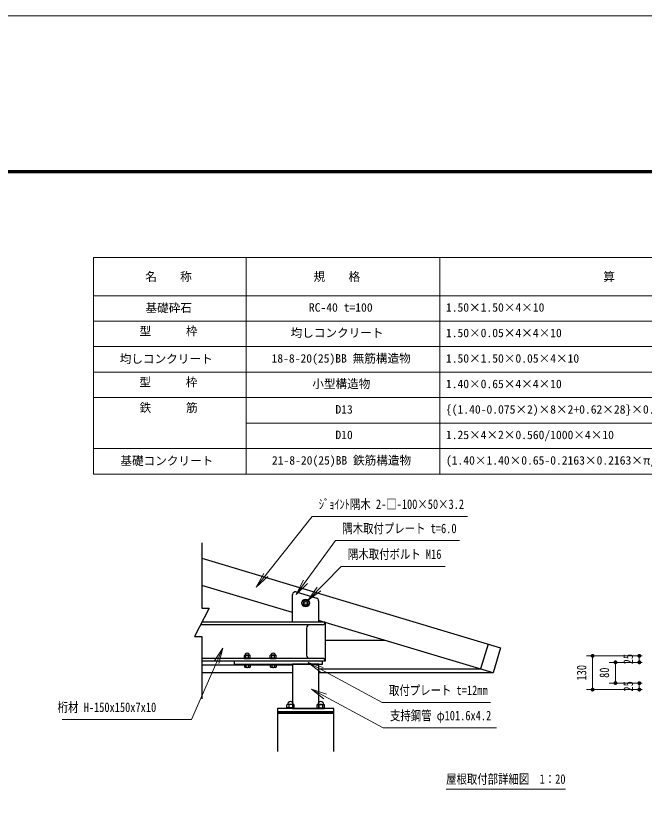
# Model space of a CAD drawing. Units: millimetres at full size, sheet at 1:40, with parts at other scales. Extents: x -800 to 17600, y -600 to 12480.
# Drawn here: x 8311 to 13150, y 6408 to 12480 of the extents above; entities that cross this region are included whole.
import ezdxf
from ezdxf.enums import TextEntityAlignment as Align

# ---------------------------------------------------------------- set-up
doc = ezdxf.new("R2010")
doc.units = ezdxf.units.MM
doc.header["$LTSCALE"] = 40
for name, color, linetype, lineweight in [('0_8', 7, 'Continuous', 13), ('D-STR-DIM\u3000寸法線、寸法値', 7, 'Continuous', 13), ('D-STR-HTXT\u3000旗上げ', 7, 'Continuous', 13), ('D-STR-TXT\u3000文字列', 7, 'Continuous', 13), ('D-STR\u3000構造物外形線', 1, 'Continuous', 25), ('D-TTL', 7, 'Continuous', 70), ('V-nasSTD', 5, 'Continuous', 13)]:
    doc.layers.add(name, color=color, linetype=linetype, lineweight=lineweight)
doc.styles.add('ＭＳ ゴシック', font='')
doc.styles.get('ＭＳ ゴシック').set_extended_font_data('MS Gothic')

# ---------------------------------------------------------------- blocks, each defined once
blk = doc.blocks.new('open_arrow')
at = {"color": 0, "linetype": 'Continuous', "lineweight": -2}
blk.add_lwpolyline([(7.5, 1.25), (0, 0), (7.5, -1.25)], dxfattribs=at)
blk = doc.blocks.new('filled_dot')
at = {"color": 0, "linetype": 'Continuous', "lineweight": -2, "const_width": 1.25}
blk.add_lwpolyline([(-0.625, 0, 1), (0.625, 0, 1)], format="xyb", close=True, dxfattribs=at)

msp = doc.modelspace()

# ---------------------------------------------------------------- linework, layer by layer
at = {"layer": '0_8'}
for p, q in [((8910.78, 10618.18), (8910.78, 8950.42)), ((8910.78, 10618.18), (15681.32, 10618.18)), ((10084.59, 10618.18), (10084.59, 8950.42)), ((11576.97, 10618.18), (11576.97, 8950.42)), ((8910.78, 10324.4), (15681.32, 10324.4)), ((8910.78, 10128.12), (15681.32, 10128.12)), ((8910.78, 9931.84), (15681.32, 9931.84)), ((8910.78, 9735.55), (15681.32, 9735.55)), ((8910.78, 9539.27), (15681.32, 9539.27)), ((10084.59, 9342.98), (15681.32, 9342.98)), ((8910.78, 9146.7), (15681.32, 9146.7)), ((8910.78, 8950.42), (15681.32, 8950.42))]:
    msp.add_line(p, q, dxfattribs=at)
at = {"layer": 'D-STR-DIM\u3000寸法線、寸法値'}
for p, q in [((13134.48, 7550.67), (12704.54, 7550.67)), ((12752.54, 7550.67), (12752.54, 7290.67)), ((13134.48, 7550.67), (13063.86, 7550.67)), ((13111.86, 7550.67), (13111.86, 7500.67)), ((13134.48, 7500.67), (12880.02, 7500.67)), ((12928.02, 7500.67), (12928.02, 7340.67)), ((13134.48, 7500.67), (13063.86, 7500.67)), ((13134.48, 7290.67), (12704.54, 7290.67)), ((13134.48, 7340.67), (12880.02, 7340.67)), ((13134.48, 7340.67), (13063.86, 7340.67)), ((13134.48, 7290.67), (13063.86, 7290.67)), ((13111.86, 7340.67), (13111.86, 7290.67))]:
    msp.add_line(p, q, dxfattribs=at)
at = {"layer": 'D-STR-HTXT\u3000旗上げ'}
for points in [[(10162, 8079.25), (10592.56, 8624.44), (10608.56, 8624.44), (11788.94, 8624.44), (11332.04, 8624.44)], [(10470.29, 8024.25), (10773.96, 8437.87), (10789.96, 8437.87), (11728.73, 8437.87), (11355.88, 8437.87)], [(10562.79, 7979.99), (10817.19, 8239.79), (10833.19, 8239.79), (11616.03, 8239.79), (11294.27, 8239.79)], [(9904.49, 7610.75), (9665, 7060.51), (9649, 7060.51), (8669.16, 7060.51), (9159.08, 7060.51)], [(10562.33, 7499.79), (11133.15, 7191.3), (11149.15, 7191.3), (11967.02, 7191.3), (11638.67, 7191.3)], [(10587.87, 7295.38), (11140.68, 6996.68), (11156.68, 6996.68), (12012.4, 6996.68), (11670.76, 6996.68)]]:
    msp.add_lwpolyline(points, dxfattribs=at)
at = {"layer": 'D-STR-TXT\u3000文字列'}
msp.add_line((11624.16, 6523.38), (12544.16, 6523.38), dxfattribs=at)
at = {"layer": 'D-STR\u3000構造物外形線'}
for p, q in [((10442.95, 7883.43), (9742.95, 8093.43)), ((10442.95, 7810.67), (10442.95, 8023.59)), ((10468.7, 8042.75), (10628.7, 7994.75)), ((10542.95, 7979.77), (10523.95, 7968.8)), ((10523.95, 7968.8), (10523.95, 7946.86)), ((10561.95, 7968.8), (10542.95, 7979.77)), ((10561.95, 7946.86), (10561.95, 7968.8)), ((10642.95, 7975.59), (10642.95, 7810.67)), ((10523.95, 7946.86), (10542.95, 7935.89)), ((10542.95, 7935.89), (10561.95, 7946.86)), ((10672.95, 7790.67), (9734.55, 7790.67)), ((10692.95, 7810.67), (9742.95, 7810.67)), ((10692.95, 7810.67), (10692.95, 7510.67)), ((10549.95, 7764.67), (10549.95, 7556.67)), ((11155.37, 7669.71), (10692.95, 7669.71)), ((11851.39, 7669.71), (11851.39, 7669.71)), ((11947.17, 7640.97), (11889.7, 7449.41)), ((10672.95, 7530.67), (9742.95, 7530.67)), ((10068.88, 7535.32), (10068.88, 7530.67)), ((10068.88, 7535.32), (10116.88, 7535.32)), ((10068.88, 7530.67), (10116.88, 7530.67)), ((10073.53, 7554.82), (10070.98, 7553.32)), ((10070.98, 7535.32), (10070.98, 7553.32)), ((10076.53, 7555.27), (10073.53, 7554.82)), ((10079.38, 7554.82), (10076.53, 7555.27)), ((10109.38, 7555.27), (10076.53, 7555.27)), ((10081.93, 7553.32), (10079.38, 7554.82)), ((10081.93, 7553.32), (10083.88, 7553.92)), ((10081.93, 7535.32), (10081.93, 7553.32)), ((10083.88, 7553.92), (10086.88, 7554.67)), ((10086.88, 7554.67), (10089.88, 7555.12)), ((10089.88, 7555.12), (10092.88, 7555.27)), ((10092.88, 7555.27), (10096.03, 7555.12)), ((10096.03, 7555.12), (10099.03, 7554.67)), ((10099.03, 7554.67), (10102.03, 7553.92)), ((10102.03, 7553.92), (10103.83, 7553.32)), ((10103.83, 7553.32), (10106.38, 7554.82)), ((10103.83, 7535.32), (10103.83, 7553.32)), ((10106.38, 7554.82), (10109.38, 7555.27)), ((10109.38, 7555.27), (10112.23, 7554.82)), ((10112.23, 7554.82), (10114.78, 7553.32)), ((10114.78, 7535.32), (10114.78, 7553.32)), ((10116.88, 7535.32), (10116.88, 7530.67)), ((10268.88, 7535.32), (10268.88, 7530.67)), ((10268.88, 7535.32), (10316.88, 7535.32)), ((10268.88, 7530.67), (10316.88, 7530.67)), ((10273.53, 7554.82), (10270.98, 7553.32)), ((10270.98, 7535.32), (10270.98, 7553.32)), ((10276.53, 7555.27), (10273.53, 7554.82)), ((10279.38, 7554.82), (10276.53, 7555.27)), ((10309.38, 7555.27), (10276.53, 7555.27)), ((10281.93, 7553.32), (10279.38, 7554.82)), ((10281.93, 7553.32), (10283.88, 7553.92)), ((10281.93, 7535.32), (10281.93, 7553.32)), ((10283.88, 7553.92), (10286.88, 7554.67)), ((10286.88, 7554.67), (10289.88, 7555.12)), ((10289.88, 7555.12), (10292.88, 7555.27)), ((10292.88, 7555.27), (10296.03, 7555.12)), ((10296.03, 7555.12), (10299.03, 7554.67)), ((10299.03, 7554.67), (10302.03, 7553.92)), ((10302.03, 7553.92), (10303.83, 7553.32)), ((10303.83, 7553.32), (10306.38, 7554.82)), ((10303.83, 7535.32), (10303.83, 7553.32)), ((10306.38, 7554.82), (10309.38, 7555.27)), ((10309.38, 7555.27), (10312.23, 7554.82)), ((10312.23, 7554.82), (10314.78, 7553.32)), ((10314.78, 7535.32), (10314.78, 7553.32)), ((10316.88, 7535.32), (10316.88, 7530.67)), ((10692.95, 7510.67), (9742.95, 7510.67)), ((10441.35, 7478.14), (9742.95, 7478.14)), ((10068.88, 7482.02), (10068.88, 7486.67)), ((10068.88, 7486.67), (10116.88, 7486.67)), ((10068.88, 7482.02), (10116.88, 7482.02)), ((10070.98, 7482.02), (10070.98, 7464.02)), ((10081.93, 7482.02), (10081.93, 7464.02)), ((10103.83, 7482.02), (10103.83, 7464.02)), ((10114.78, 7482.02), (10114.78, 7464.02)), ((10116.88, 7482.02), (10116.88, 7486.67)), ((10268.88, 7482.02), (10268.88, 7486.67)), ((10268.88, 7486.67), (10316.88, 7486.67)), ((10268.88, 7482.02), (10316.88, 7482.02)), ((10270.98, 7482.02), (10270.98, 7464.02)), ((10281.93, 7482.02), (10281.93, 7464.02)), ((10303.83, 7482.02), (10303.83, 7464.02)), ((10314.78, 7482.02), (10314.78, 7464.02)), ((10316.88, 7482.02), (10316.88, 7486.67)), ((11793.92, 7478.14), (11793.92, 7478.14)), ((10441.35, 7420.67), (9742.95, 7420.67)), ((10073.53, 7462.52), (10070.98, 7464.02)), ((10076.53, 7462.07), (10073.53, 7462.52)), ((10079.38, 7462.52), (10076.53, 7462.07)), ((10109.38, 7462.07), (10076.53, 7462.07)), ((10081.93, 7464.02), (10079.38, 7462.52)), ((10081.93, 7464.02), (10083.88, 7463.42)), ((10083.88, 7463.42), (10086.88, 7462.67)), ((10086.88, 7462.67), (10089.88, 7462.22)), ((10089.88, 7462.22), (10092.88, 7462.07)), ((10092.88, 7462.07), (10096.03, 7462.22)), ((10096.03, 7462.22), (10099.03, 7462.67)), ((10099.03, 7462.67), (10102.03, 7463.42)), ((10102.03, 7463.42), (10103.83, 7464.02)), ((10103.83, 7464.02), (10106.38, 7462.52)), ((10106.38, 7462.52), (10109.38, 7462.07)), ((10109.38, 7462.07), (10112.23, 7462.52)), ((10112.23, 7462.52), (10114.78, 7464.02)), ((10273.53, 7462.52), (10270.98, 7464.02)), ((10276.53, 7462.07), (10273.53, 7462.52)), ((10279.38, 7462.52), (10276.53, 7462.07)), ((10309.38, 7462.07), (10276.53, 7462.07)), ((10281.93, 7464.02), (10279.38, 7462.52)), ((10281.93, 7464.02), (10283.88, 7463.42)), ((10283.88, 7463.42), (10286.88, 7462.67)), ((10286.88, 7462.67), (10289.88, 7462.22)), ((10289.88, 7462.22), (10292.88, 7462.07)), ((10292.88, 7462.07), (10296.03, 7462.22)), ((10296.03, 7462.22), (10299.03, 7462.67)), ((10299.03, 7462.67), (10302.03, 7463.42)), ((10302.03, 7463.42), (10303.83, 7464.02)), ((10303.83, 7464.02), (10306.38, 7462.52)), ((10306.38, 7462.52), (10309.38, 7462.07)), ((10309.38, 7462.07), (10312.23, 7462.52)), ((10312.23, 7462.52), (10314.78, 7464.02)), ((10644.55, 7449.41), (11889.7, 7449.41)), ((11985.48, 7420.67), (10644.55, 7420.67)), ((10402.66, 7176.67), (10398.95, 7174.53)), ((10398.95, 7152.81), (10398.95, 7174.53)), ((10450.64, 7176.67), (10402.66, 7176.67)), ((10412.8, 7174.53), (10412.8, 7152.81)), ((10440.5, 7174.53), (10440.5, 7152.81)), ((10450.64, 7176.67), (10454.35, 7174.53)), ((10454.35, 7152.81), (10454.35, 7174.53)), ((10635.26, 7176.67), (10631.55, 7174.53)), ((10631.55, 7152.81), (10631.55, 7174.53)), ((10635.26, 7176.67), (10683.24, 7176.67)), ((10645.4, 7174.53), (10645.4, 7152.81)), ((10673.1, 7174.53), (10673.1, 7152.81)), ((10683.24, 7176.67), (10686.95, 7174.53)), ((10686.95, 7152.81), (10686.95, 7174.53)), ((10396.65, 7144.67), (10396.65, 7150.67)), ((10456.65, 7150.67), (10396.65, 7150.67)), ((10456.65, 7144.67), (10396.65, 7144.67)), ((10402.66, 7150.67), (10398.95, 7152.81)), ((10450.64, 7150.67), (10454.35, 7152.81)), ((10456.65, 7144.67), (10456.65, 7150.67)), ((10629.25, 7144.67), (10629.25, 7150.67)), ((10629.25, 7150.67), (10689.25, 7150.67)), ((10629.25, 7144.67), (10689.25, 7144.67)), ((10635.26, 7150.67), (10631.55, 7152.81)), ((10683.24, 7150.67), (10686.95, 7152.81)), ((10689.25, 7144.67), (10689.25, 7150.67))]:
    msp.add_line(p, q, dxfattribs=at)
for points in [[(9742.95, 8420.67), (9742.95, 7919.06), (9801.32, 7919.06), (9687.07, 7699.37), (9742.95, 7699.37), (9742.95, 7220.67)], [(9742.95, 8302.24), (12042.95, 7612.24), (11985.48, 7420.67), (10642.95, 7823.43)], [(9992.95, 7510.67), (9992.95, 7486.67), (10672.95, 7486.67), (10672.95, 7510.67)], [(10759.25, 6814.15), (10759.25, 7120.67), (10326.65, 7120.67), (10326.65, 6814.15)]]:
    msp.add_lwpolyline(points, dxfattribs=at)
for points in [[(10441.35, 7144.67), (10644.55, 7144.67), (10644.55, 7486.67), (10441.35, 7486.67)], [(10326.65, 7120.67), (10759.25, 7120.67), (10759.25, 7144.67), (10326.65, 7144.67)], [(10326.65, 7108.67), (10759.25, 7108.67), (10759.25, 7120.67), (10326.65, 7120.67)]]:
    msp.add_lwpolyline(points, close=True, dxfattribs=at)
for radius in [29.74, 12]:
    msp.add_circle((10542.95, 7957.83), radius, dxfattribs=at)
for centre, radius, start, end in [((10462.95, 8023.59), 20, 73.30076, 180), ((10622.95, 7975.59), 20, 0, 73.30076), ((10575.95, 7764.67), 26, 90, 180), ((10672.95, 7810.67), 20, 270, 0), ((10092.88, 7555.27), 16.5, 359.99996, 180.00021), ((10292.88, 7555.27), 16.5, 359.99996, 180.00021), ((10575.95, 7556.67), 26, 180, 270), ((10672.95, 7510.67), 20, 0, 90), ((10402.66, 7151.61), 25.06, 66.13498, 89.99995), ((10426.65, 7176.67), 22, 0, 180), ((10426.65, 7130.84), 45.84, 72.412, 107.588), ((10450.64, 7151.61), 25.06, 90.00005, 113.86502), ((10635.26, 7151.61), 25.06, 66.13498, 89.99995), ((10659.25, 7176.67), 22, 0, 180), ((10659.25, 7130.84), 45.84, 72.412, 107.588), ((10683.24, 7151.61), 25.06, 90.00005, 113.86502), ((10402.66, 7175.73), 25.06, 270.00005, 293.86502), ((10426.65, 7196.51), 45.84, 252.412, 287.588), ((10450.64, 7175.73), 25.06, 246.13495, 269.99995), ((10635.26, 7175.73), 25.06, 270.00005, 293.86505), ((10659.25, 7196.51), 45.84, 252.412, 287.588), ((10683.24, 7175.73), 25.06, 246.13498, 269.99995)]:
    msp.add_arc(centre, radius, start, end, dxfattribs=at)
at = {"layer": 'D-TTL'}
msp.add_lwpolyline([(600, 600), (600, 11280), (16200, 11280), (16200, 600)], close=True, dxfattribs=at)
at = {"layer": 'V-nasSTD'}
msp.add_lwpolyline([(-800, -600), (-800, 12480), (17600, 12480), (17600, -600)], close=True, dxfattribs=at)

# ---------------------------------------------------------------- block references
at = {"layer": 'D-STR-DIM\u3000寸法線、寸法値', "xscale": 12, "yscale": 12}
for p, rotation in [((12752.54, 7550.67), 270), ((13111.86, 7550.67), 270), ((12928.02, 7500.67), 270), ((13111.86, 7500.67), 90), ((12928.02, 7340.67), 90), ((13111.86, 7340.67), 270), ((12752.54, 7290.67), 90), ((13111.86, 7290.67), 90)]:
    msp.add_blockref('filled_dot', p, dxfattribs=dict(at, rotation=rotation))
at = {"layer": 'D-STR-HTXT\u3000旗上げ', "xscale": 16, "yscale": 16}
for p, rotation in [((10162, 8079.25), 51.7), ((10470.29, 8024.25), 53.7), ((10562.79, 7979.99), 45.6), ((9904.49, 7610.75), 246.5), ((10562.33, 7499.79), 331.6), ((10587.87, 7295.38), 331.6)]:
    msp.add_blockref('open_arrow', p, dxfattribs=dict(at, rotation=rotation))

# ---------------------------------------------------------------- texts
at = {"layer": '0_8', "style": 'ＭＳ ゴシック'}
for s, p in [('名\u3000\u3000称', (9308.38, 10418)), ('規\u3000\u3000格', (10604.35, 10418)), ('算\u3000\u3000\u3000\u3000\u3000式', (12834.86, 10418)), ('基礎砕石', (9309.73, 10177.52)), ('RC-40 t=100', (10567.95, 10181.42)), ('1.50×1.50×4×10', (11622.87, 10181.42)), ('型\u3000\u3000\u3000枠', (9263.82, 9998.44)), ('均しコンクリート', (10427.06, 9985.13)), ('1.50×0.05×4×4×10', (11622.87, 9985.13)), ('均しコンクリート', (9111.6, 9784.95)), ('18-8-20(25)BB 無筋構造物', (10280.26, 9788.85)), ('1.50×1.50×0.05×4×10', (11622.87, 9788.85)), ('型\u3000\u3000\u3000枠', (9262.35, 9605.87)), ('小型構造物', (10593.95, 9592.56)), ('1.40×0.65×4×4×10', (11622.87, 9592.56)), ('鉄\u3000\u3000\u3000筋', (9264.49, 9409.59)), ('D13', (10772.04, 9396.28)), ('{(1.40-0.075×2)×8×2+0.62×28}×0.995/1000×4×10', (11622.87, 9396.28)), ('1.25×4×2×0.560/1000×4×10', (11622.87, 9200)), ('D10', (10772.04, 9200)), ('基礎コンクリート', (9116.62, 8999.81)), ('21-8-20(25)BB 鉄筋構造物', (10283.28, 9003.71)), ('(1.40×1.40×0.65-0.2163×0.2163×π/4×0.15)×4', (11622.87, 9003.71))]:
    msp.add_text(s, height=65.57, dxfattribs=at).set_placement(p, align=Align.BOTTOM_LEFT)
at = {"layer": 'D-STR-DIM\u3000寸法線、寸法値', "style": 'ＭＳ ゴシック', "width": 0.8}
for s, p in [('25', (13026.35, 7525.67)), ('130', (12667.02, 7420.67)), ('80', (12842.51, 7420.67)), ('25', (13026.35, 7315.67))]:
    msp.add_text(s, height=73.31, rotation=90, dxfattribs=at).set_placement(p, align=Align.MIDDLE_CENTER)
at = {"layer": 'D-STR-HTXT\u3000旗上げ', "style": 'ＭＳ ゴシック', "width": 0.8}
for s, p in [('ｼﾞｮｲﾝﾄ隅木 2-□-100×50×3.2', (10644.07, 8659.95)), ('隅木取付プレート t=6.0', (10825.47, 8473.38)), ('隅木取付ボルト M16', (10868.7, 8275.3)), ('取付プレート t=12mm', (11184.66, 7226.81)), ('桁材 H-150x150x7x10', (8633.99, 7096.02)), ('支持鋼管 φ101.6x4.2', (11192.19, 7032.19))]:
    msp.add_text(s, height=73.31, dxfattribs=at).set_placement(p, align=Align.BOTTOM_LEFT)
at = {"layer": 'D-STR-TXT\u3000文字列', "style": 'ＭＳ ゴシック', "width": 0.8}
msp.add_text('屋根取付部詳細図\u30001：20', height=73.31, dxfattribs=at).set_placement((11624.16, 6543.38), align=Align.BOTTOM_LEFT)

doc.saveas('drawing.dxf')
